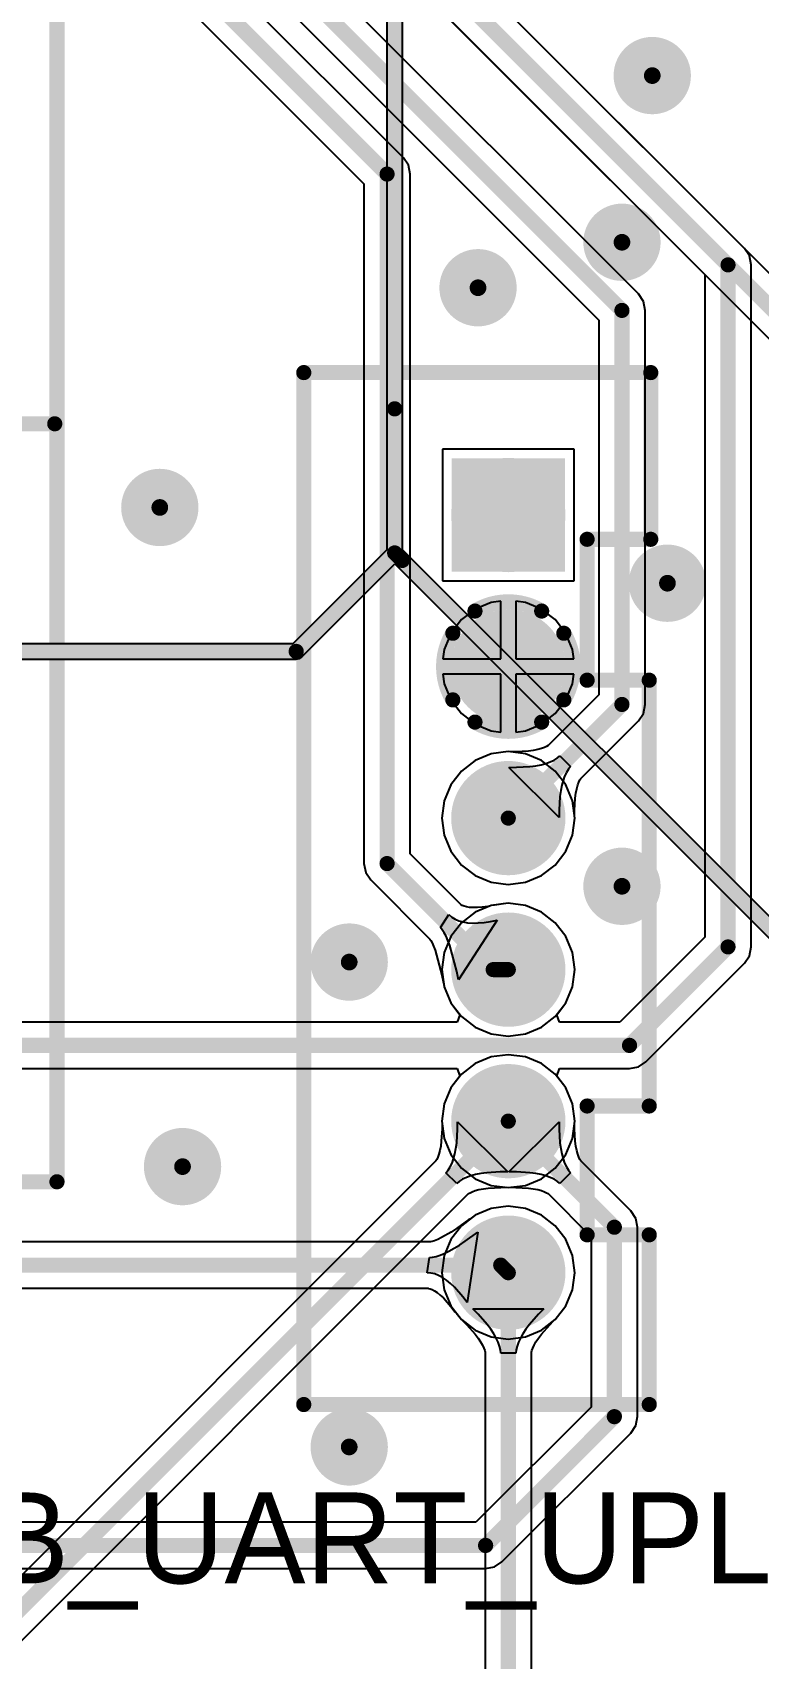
# Model space of a CAD drawing. Header units: millimetres. Extents: x 19 to 120, y 15 to 116.
# Drawn here: x 62.51 to 74.68, y 34.3 to 61.55 of the extents above; entities that cross this region are included whole.
import ezdxf

# ---------------------------------------------------------------- set-up
doc = ezdxf.new("R2010")
doc.units = ezdxf.units.MM
for name, color, linetype in [('BottomLayer', 5, 'Continuous'), ('BottomSolder', 6, 'Continuous'), ('InternalPlane1', 76, 'Continuous'), ('InternalPlane2', 16, 'Continuous'), ('MultiLayer', 9, 'Continuous'), ('PadHoleLayer', 156, 'Continuous'), ('TopLayer', 1, 'Continuous'), ('TopOverlay', 2, 'Continuous'), ('TopSolder', 216, 'Continuous'), ('ViaHoleLayer', 16, 'Continuous')]:
    doc.layers.add(name, color=color, linetype=linetype)

# ---------------------------------------------------------------- blocks, each defined once
blk = doc.blocks.new('XH2_54_LI_6P_11')
at = {"layer": 'BottomLayer', "const_width": 0.85}
for points in [[(-4.235, 0, 1), (-3.385, 0, 1)], [(-1.695, 0, 1), (-0.845, 0, 1)], [(0.845, 0, 1), (1.695, 0, 1)], [(3.385, 0, 1), (4.235, 0, 1)], [(5.925, 0, 1), (6.775, 0, 1)]]:
    blk.add_lwpolyline(points, format="xyb", close=True, dxfattribs=at)
at = {"layer": 'BottomLayer'}
blk.add_solid([(-5.5, -0.85), (-5.5, 0.85), (-7.2, -0.85), (-7.2, 0.85)], dxfattribs=at)
at = {"layer": 'BottomSolder', "const_width": 0.952}
for points in [[(-4.286, 0, 1), (-3.334, 0, 1)], [(-1.746, 0, 1), (-0.794, 0, 1)], [(0.794, 0, 1), (1.746, 0, 1)], [(3.334, 0, 1), (4.286, 0, 1)], [(5.874, 0, 1), (6.826, 0, 1)]]:
    blk.add_lwpolyline(points, format="xyb", close=True, dxfattribs=at)
at = {"layer": 'BottomSolder'}
blk.add_solid([(-5.398, -0.952), (-5.398, 0.952), (-7.302, -0.952), (-7.302, 0.952)], dxfattribs=at)
at = {"layer": 'InternalPlane1', "const_width": 0.254}
for points in [[(-4.369, 0.93, -0.277325), (-3.251, 0.93)], [(-4.74, -0.559, -0.277325), (-4.74, 0.559)], [(-2.88, 0.559, -0.277325), (-2.88, -0.559)], [(-3.251, -0.93, -0.277325), (-4.369, -0.93)]]:
    blk.add_lwpolyline(points, format="xyb", dxfattribs=at)
at = {"layer": 'InternalPlane1'}
for points, const_width in [([(-6.829, 0, 1), (-5.871, 0, 1)], 0.958), ([(-4.432, 0.93, 1), (-4.305, 0.93, 1)], 0.127), ([(-3.315, 0.93, 1), (-3.188, 0.93, 1)], 0.127), ([(-1.749, 0, 1), (-0.791, 0, 1)], 0.958), ([(0.791, 0, 1), (1.749, 0, 1)], 0.958), ([(3.331, 0, 1), (4.289, 0, 1)], 0.958), ([(5.871, 0, 1), (6.829, 0, 1)], 0.958), ([(-4.804, 0.559, 1), (-4.677, 0.559, 1)], 0.127), ([(-2.943, 0.559, 1), (-2.816, 0.559, 1)], 0.127), ([(-4.804, -0.559, 1), (-4.677, -0.559, 1)], 0.127), ([(-2.943, -0.559, 1), (-2.816, -0.559, 1)], 0.127), ([(-4.432, -0.93, 1), (-4.305, -0.93, 1)], 0.127), ([(-3.315, -0.93, 1), (-3.188, -0.93, 1)], 0.127)]:
    blk.add_lwpolyline(points, format="xyb", close=True, dxfattribs=dict(at, const_width=const_width))
at = {"layer": 'InternalPlane2', "const_width": 0.958}
for points in [[(-4.289, 0, 1), (-3.331, 0, 1)], [(-1.749, 0, 1), (-0.791, 0, 1)], [(0.791, 0, 1), (1.749, 0, 1)], [(3.331, 0, 1), (4.289, 0, 1)], [(5.871, 0, 1), (6.829, 0, 1)]]:
    blk.add_lwpolyline(points, format="xyb", close=True, dxfattribs=at)
at = {"layer": 'MultiLayer', "const_width": 0.85}
for points in [[(-4.235, 0, 1), (-3.385, 0, 1)], [(-1.695, 0, 1), (-0.845, 0, 1)], [(0.845, 0, 1), (1.695, 0, 1)], [(3.385, 0, 1), (4.235, 0, 1)], [(5.925, 0, 1), (6.775, 0, 1)]]:
    blk.add_lwpolyline(points, format="xyb", close=True, dxfattribs=at)
at = {"layer": 'MultiLayer'}
blk.add_solid([(-5.5, -0.85), (-5.5, 0.85), (-7.2, -0.85), (-7.2, 0.85)], dxfattribs=at)
at = {"layer": 'PadHoleLayer', "const_width": 0.45}
for points in [[(-6.575, 0, 1), (-6.125, 0, 1)], [(-4.035, 0, 1), (-3.585, 0, 1)], [(-1.495, 0, 1), (-1.045, 0, 1)], [(1.045, 0, 1), (1.495, 0, 1)], [(3.585, 0, 1), (4.035, 0, 1)], [(6.125, 0, 1), (6.575, 0, 1)]]:
    blk.add_lwpolyline(points, format="xyb", close=True, dxfattribs=at)
at = {"layer": 'TopLayer', "const_width": 0.85}
for points in [[(-4.235, 0, 1), (-3.385, 0, 1)], [(-1.695, 0, 1), (-0.845, 0, 1)], [(0.845, 0, 1), (1.695, 0, 1)], [(3.385, 0, 1), (4.235, 0, 1)], [(5.925, 0, 1), (6.775, 0, 1)]]:
    blk.add_lwpolyline(points, format="xyb", close=True, dxfattribs=at)
at = {"layer": 'TopLayer'}
blk.add_solid([(-5.5, -0.85), (-5.5, 0.85), (-7.2, -0.85), (-7.2, 0.85)], dxfattribs=at)
at = {"layer": 'TopOverlay', "const_width": 0.254}
for points in [[(-8.738, -3.429), (-8.738, 2.388)], [(-5.944, 2.388), (-8.738, 2.388)], [(-5.944, 1.321), (-5.944, 2.388)], [(3.556, 2.362), (-3.581, 2.362)], [(-3.581, 1.321), (-3.581, 2.362)], [(3.556, 1.321), (3.556, 2.362)], [(8.56, 2.362), (5.715, 2.362)], [(5.715, 1.321), (5.715, 2.362)], [(8.56, -3.429), (8.56, 2.362)], [(-3.581, 1.321), (-5.944, 1.321)], [(5.715, 1.321), (3.556, 1.321)], [(8.56, -3.429), (-8.738, -3.429)]]:
    blk.add_lwpolyline(points, dxfattribs=at)
at = {"layer": 'TopOverlay', "const_width": 0.127}
for points in [[(-8.801, 2.388, 1), (-8.674, 2.388, 1)], [(-8.801, 2.388, 1), (-8.674, 2.388, 1)], [(-6.007, 2.388, 1), (-5.88, 2.388, 1)], [(-6.007, 2.388, 1), (-5.88, 2.388, 1)], [(-3.645, 2.362, 1), (-3.518, 2.362, 1)], [(-3.645, 2.362, 1), (-3.518, 2.362, 1)], [(3.493, 2.362, 1), (3.619, 2.362, 1)], [(3.493, 2.362, 1), (3.619, 2.362, 1)], [(5.652, 2.362, 1), (5.779, 2.362, 1)], [(5.652, 2.362, 1), (5.779, 2.362, 1)], [(8.496, 2.362, 1), (8.623, 2.362, 1)], [(8.496, 2.362, 1), (8.623, 2.362, 1)], [(-6.007, 1.321, 1), (-5.88, 1.321, 1)], [(-6.007, 1.321, 1), (-5.88, 1.321, 1)], [(-3.645, 1.321, 1), (-3.518, 1.321, 1)], [(-3.645, 1.321, 1), (-3.518, 1.321, 1)], [(3.493, 1.321, 1), (3.619, 1.321, 1)], [(3.493, 1.321, 1), (3.619, 1.321, 1)], [(5.652, 1.321, 1), (5.779, 1.321, 1)], [(5.652, 1.321, 1), (5.779, 1.321, 1)], [(-8.801, -3.429, 1), (-8.674, -3.429, 1)], [(-8.801, -3.429, 1), (-8.674, -3.429, 1)], [(8.496, -3.429, 1), (8.623, -3.429, 1)], [(8.496, -3.429, 1), (8.623, -3.429, 1)]]:
    blk.add_lwpolyline(points, format="xyb", close=True, dxfattribs=at)
at = {"layer": 'TopSolder', "const_width": 0.952}
for points in [[(-4.286, 0, 1), (-3.334, 0, 1)], [(-1.746, 0, 1), (-0.794, 0, 1)], [(0.794, 0, 1), (1.746, 0, 1)], [(3.334, 0, 1), (4.286, 0, 1)], [(5.874, 0, 1), (6.826, 0, 1)]]:
    blk.add_lwpolyline(points, format="xyb", close=True, dxfattribs=at)
at = {"layer": 'TopSolder'}
blk.add_solid([(-5.398, -0.952), (-5.398, 0.952), (-7.302, -0.952), (-7.302, 0.952)], dxfattribs=at)
blk = doc.blocks.new('IDC3_10_2_13')
at = {"layer": 'TopOverlay', "const_width": 0.254}
for points in [[(-5.08, 5.975), (-5.08, -2.975)], [(7.625, -2.15), (7.625, -2.938)], [(27.94, -2.975), (-5.08, -2.975)]]:
    blk.add_lwpolyline(points, dxfattribs=at)
at = {"layer": 'TopOverlay', "const_width": 0.127}
for points in [[(-5.144, -2.975, 1), (-5.016, -2.975, 1)], [(-5.144, -2.975, 1), (-5.016, -2.975, 1)], [(7.562, -2.938, 1), (7.689, -2.938, 1)]]:
    blk.add_lwpolyline(points, format="xyb", close=True, dxfattribs=at)

msp = doc.modelspace()

# ---------------------------------------------------------------- linework, layer by layer
at = {"layer": 'BottomLayer'}
for p, q in [((72.665, 57.172), (60.601, 69.236)), ((61.118, 67.62), (72.002, 56.736)), ((68.728, 59.457), (61.088, 67.096)), ((60.539, 66.547), (68.065, 59.021)), ((74.443, 57.935), (66.936, 65.441)), ((66.273, 65.006), (73.78, 57.5)), ((68.812, 59.331), (68.728, 59.457)), ((68.841, 59.182), (68.812, 59.331)), ((68.841, 47.786), (68.841, 59.182)), ((68.065, 59.021), (68.065, 47.625)), ((74.527, 57.809), (74.443, 57.935)), ((74.556, 57.66), (74.527, 57.809)), ((74.556, 46.228), (74.556, 57.66)), ((73.78, 57.5), (73.78, 46.389)), ((72.749, 57.046), (72.665, 57.172)), ((72.778, 56.897), (72.749, 57.046)), ((72.002, 56.736), (72.002, 50.453)), ((72.778, 50.292), (72.778, 56.897)), ((71.589, 54.571), (69.381, 54.571)), ((69.381, 54.571), (69.381, 52.363)), ((71.589, 52.363), (71.589, 54.571)), ((69.381, 52.363), (71.589, 52.363)), ((69.928, 51.891), (69.698, 51.714)), ((70.197, 52.003), (69.928, 51.891)), ((70.358, 52.024), (70.197, 52.003)), ((70.358, 51.054), (70.358, 52.024)), ((70.773, 52.003), (70.612, 52.024)), ((70.612, 52.024), (70.612, 51.054)), ((71.042, 51.891), (70.773, 52.003)), ((71.272, 51.714), (71.042, 51.891)), ((69.698, 51.714), (69.521, 51.484)), ((71.449, 51.484), (71.272, 51.714)), ((69.521, 51.484), (69.409, 51.215)), ((71.561, 51.215), (71.449, 51.484)), ((69.409, 51.215), (69.388, 51.054)), ((69.388, 51.054), (70.358, 51.054)), ((70.612, 51.054), (71.582, 51.054)), ((71.582, 51.054), (71.561, 51.215)), ((70.358, 50.8), (69.388, 50.8)), ((69.388, 50.8), (69.409, 50.639)), ((70.358, 49.83), (70.358, 50.8)), ((71.582, 50.8), (70.612, 50.8)), ((70.612, 50.8), (70.612, 49.83)), ((71.561, 50.639), (71.582, 50.8)), ((69.409, 50.639), (69.521, 50.37)), ((72.002, 50.453), (71.151, 49.602)), ((71.449, 50.37), (71.561, 50.639)), ((69.521, 50.37), (69.698, 50.14)), ((71.272, 50.14), (71.449, 50.37)), ((72.749, 50.143), (72.778, 50.292)), ((69.698, 50.14), (69.928, 49.963)), ((69.928, 49.963), (70.197, 49.851)), ((70.773, 49.851), (71.042, 49.963)), ((71.042, 49.963), (71.272, 50.14)), ((71.7, 49.053), (72.665, 50.017)), ((72.665, 50.017), (72.749, 50.143)), ((70.197, 49.851), (70.358, 49.83)), ((70.612, 49.83), (70.773, 49.851)), ((69.928, 49.351), (69.698, 49.174)), ((70.197, 49.463), (69.928, 49.351)), ((70.485, 49.501), (70.197, 49.463)), ((70.519, 49.496), (70.485, 49.501)), ((70.611, 49.497), (70.519, 49.496)), ((70.821, 49.51), (70.611, 49.497)), ((70.903, 49.521), (70.821, 49.51)), ((70.977, 49.535), (70.903, 49.521)), ((71.04, 49.551), (70.977, 49.535)), ((71.089, 49.569), (71.04, 49.551)), ((71.126, 49.587), (71.089, 49.569)), ((71.151, 49.602), (71.126, 49.587)), ((71.188, 49.33), (71.251, 49.36)), ((71.251, 49.36), (71.305, 49.394)), ((71.305, 49.394), (71.35, 49.432)), ((71.35, 49.432), (71.53, 49.252)), ((69.698, 49.174), (69.521, 48.944)), ((70.494, 49.237), (70.62, 49.238)), ((71.335, 48.396), (70.494, 49.237)), ((70.62, 49.238), (70.846, 49.252)), ((70.846, 49.252), (70.945, 49.265)), ((70.945, 49.265), (71.035, 49.282)), ((71.035, 49.282), (71.116, 49.304)), ((71.116, 49.304), (71.188, 49.33)), ((71.428, 49.09), (71.402, 49.018)), ((71.458, 49.153), (71.428, 49.09)), ((71.492, 49.207), (71.458, 49.153)), ((71.53, 49.252), (71.492, 49.207)), ((69.521, 48.944), (69.409, 48.675)), ((71.363, 48.847), (71.35, 48.748)), ((71.38, 48.937), (71.363, 48.847)), ((71.402, 49.018), (71.38, 48.937)), ((71.608, 48.723), (71.619, 48.805)), ((71.619, 48.805), (71.633, 48.879)), ((71.633, 48.879), (71.649, 48.942)), ((71.649, 48.942), (71.667, 48.991)), ((71.667, 48.991), (71.685, 49.028)), ((71.685, 49.028), (71.7, 49.053)), ((69.409, 48.675), (69.371, 48.387)), ((71.336, 48.522), (71.335, 48.396)), ((71.35, 48.748), (71.336, 48.522)), ((71.594, 48.421), (71.595, 48.513)), ((71.595, 48.513), (71.608, 48.723)), ((69.371, 48.387), (69.409, 48.099)), ((71.561, 48.099), (71.599, 48.387)), ((71.599, 48.387), (71.594, 48.421)), ((69.409, 48.099), (69.521, 47.83)), ((71.449, 47.83), (71.561, 48.099)), ((69.687, 46.94), (68.841, 47.786)), ((69.521, 47.83), (69.698, 47.6)), ((71.272, 47.6), (71.449, 47.83)), ((68.065, 47.625), (68.094, 47.476)), ((68.094, 47.476), (68.178, 47.35)), ((69.698, 47.6), (69.928, 47.423)), ((69.928, 47.423), (70.197, 47.311)), ((70.773, 47.311), (71.042, 47.423)), ((71.042, 47.423), (71.272, 47.6)), ((68.178, 47.35), (69.172, 46.357)), ((70.197, 47.311), (70.485, 47.273)), ((70.485, 47.273), (70.773, 47.311)), ((69.689, 46.939), (69.687, 46.94)), ((69.712, 46.924), (69.689, 46.939)), ((69.743, 46.911), (69.712, 46.924)), ((69.783, 46.899), (69.743, 46.911)), ((69.834, 46.891), (69.783, 46.899)), ((69.895, 46.887), (69.834, 46.891)), ((69.966, 46.888), (69.895, 46.887)), ((70.048, 46.895), (69.966, 46.888)), ((70.139, 46.908), (70.048, 46.895)), ((70.184, 46.917), (70.139, 46.908)), ((70.197, 46.923), (70.184, 46.917)), ((70.235, 46.928), (70.197, 46.923)), ((70.246, 46.93), (70.235, 46.928)), ((70.252, 46.93), (70.246, 46.93)), ((70.485, 46.961), (70.252, 46.93)), ((70.773, 46.923), (70.485, 46.961)), ((71.042, 46.811), (70.773, 46.923)), ((69.347, 46.551), (69.487, 46.77)), ((69.487, 46.77), (69.536, 46.729)), ((69.536, 46.729), (69.592, 46.694)), ((69.592, 46.694), (69.655, 46.667)), ((70.297, 46.676), (69.652, 45.676)), ((69.655, 46.667), (69.726, 46.646)), ((69.726, 46.646), (69.803, 46.633)), ((69.803, 46.633), (69.888, 46.628)), ((69.888, 46.628), (69.979, 46.629)), ((69.979, 46.629), (70.078, 46.637)), ((70.078, 46.637), (70.184, 46.653)), ((70.184, 46.653), (70.297, 46.676)), ((71.272, 46.634), (71.042, 46.811)), ((71.449, 46.404), (71.272, 46.634)), ((69.172, 46.357), (69.186, 46.335)), ((69.186, 46.335), (69.207, 46.295)), ((69.378, 46.514), (69.347, 46.551)), ((69.41, 46.466), (69.378, 46.514)), ((69.441, 46.406), (69.41, 46.466)), ((69.472, 46.336), (69.441, 46.406)), ((69.502, 46.254), (69.472, 46.336)), ((71.561, 46.135), (71.449, 46.404)), ((73.78, 46.389), (72.356, 44.965)), ((69.207, 46.295), (69.231, 46.238)), ((69.231, 46.238), (69.256, 46.174)), ((69.256, 46.174), (69.371, 45.752)), ((69.623, 45.814), (69.502, 46.254)), ((71.599, 45.847), (71.561, 46.135)), ((74.443, 45.953), (74.527, 46.079)), ((74.527, 46.079), (74.556, 46.228)), ((69.652, 45.676), (69.623, 45.814)), ((71.561, 45.559), (71.599, 45.847)), ((72.792, 44.302), (74.443, 45.953)), ((69.371, 45.752), (69.399, 45.621)), ((69.399, 45.621), (69.399, 45.621)), ((69.399, 45.621), (69.399, 45.621)), ((69.399, 45.621), (69.402, 45.615)), ((69.402, 45.615), (69.409, 45.559)), ((69.409, 45.559), (69.521, 45.29)), ((71.449, 45.29), (71.561, 45.559)), ((69.521, 45.29), (69.672, 45.092)), ((71.298, 45.092), (71.449, 45.29)), ((69.672, 45.092), (69.626, 44.965)), ((71.344, 44.965), (71.298, 45.092)), ((69.626, 44.965), (60.452, 44.965)), ((72.356, 44.965), (71.344, 44.965)), ((60.613, 44.189), (69.626, 44.189)), ((69.626, 44.189), (69.672, 44.062)), ((71.298, 44.062), (71.344, 44.189)), ((71.344, 44.189), (72.517, 44.189)), ((72.517, 44.189), (72.666, 44.218)), ((72.666, 44.218), (72.792, 44.302)), ((69.672, 44.062), (69.521, 43.864)), ((71.449, 43.864), (71.298, 44.062)), ((69.521, 43.864), (69.409, 43.595)), ((71.561, 43.595), (71.449, 43.864)), ((69.409, 43.595), (69.371, 43.307)), ((71.599, 43.307), (71.561, 43.595)), ((69.371, 43.307), (69.409, 43.019)), ((70.494, 42.457), (71.335, 43.298)), ((71.335, 43.298), (71.336, 43.172)), ((71.336, 43.172), (71.35, 42.946)), ((71.594, 43.273), (71.599, 43.307)), ((71.595, 43.181), (71.594, 43.273)), ((71.608, 42.971), (71.595, 43.181)), ((69.409, 43.019), (69.521, 42.75)), ((71.35, 42.946), (71.363, 42.847)), ((71.363, 42.847), (71.38, 42.757)), ((71.619, 42.889), (71.608, 42.971)), ((71.633, 42.815), (71.619, 42.889)), ((71.649, 42.752), (71.633, 42.815)), ((69.521, 42.75), (69.698, 42.52)), ((69.698, 42.52), (69.928, 42.343)), ((71.38, 42.757), (71.402, 42.676)), ((71.402, 42.676), (71.428, 42.604)), ((71.428, 42.604), (71.458, 42.541)), ((71.458, 42.541), (71.492, 42.487)), ((71.667, 42.703), (71.649, 42.752)), ((71.685, 42.666), (71.667, 42.703)), ((71.7, 42.641), (71.685, 42.666)), ((72.538, 41.804), (71.7, 42.641)), ((69.928, 42.343), (70.197, 42.231)), ((70.62, 42.456), (70.494, 42.457)), ((70.846, 42.442), (70.62, 42.456)), ((70.945, 42.429), (70.846, 42.442)), ((71.035, 42.412), (70.945, 42.429)), ((71.116, 42.39), (71.035, 42.412)), ((71.188, 42.364), (71.116, 42.39)), ((71.251, 42.334), (71.188, 42.364)), ((71.305, 42.3), (71.251, 42.334)), ((71.35, 42.262), (71.305, 42.3)), ((71.53, 42.442), (71.35, 42.262)), ((71.492, 42.487), (71.53, 42.442)), ((70.197, 42.231), (70.485, 42.193)), ((70.485, 42.193), (70.519, 42.198)), ((70.519, 42.198), (70.611, 42.197)), ((70.611, 42.197), (70.821, 42.184)), ((70.821, 42.184), (70.903, 42.173)), ((70.903, 42.173), (70.977, 42.159)), ((70.977, 42.159), (71.04, 42.143)), ((71.04, 42.143), (71.089, 42.125)), ((71.089, 42.125), (71.126, 42.107)), ((71.126, 42.107), (71.151, 42.092)), ((71.151, 42.092), (71.875, 41.368)), ((69.928, 41.731), (69.842, 41.665)), ((70.197, 41.843), (69.928, 41.731)), ((70.485, 41.881), (70.197, 41.843)), ((70.773, 41.843), (70.485, 41.881)), ((71.042, 41.731), (70.773, 41.843)), ((71.272, 41.554), (71.042, 41.731)), ((72.622, 41.678), (72.538, 41.804)), ((69.527, 41.449), (69.366, 41.356)), ((69.614, 41.506), (69.527, 41.449)), ((69.823, 41.656), (69.614, 41.506)), ((69.761, 41.293), (69.974, 41.446)), ((69.974, 41.446), (69.796, 40.269)), ((69.842, 41.665), (69.823, 41.656)), ((71.449, 41.324), (71.272, 41.554)), ((72.651, 41.529), (72.622, 41.678)), ((72.651, 38.354), (72.651, 41.529)), ((69.18, 41.282), (58.161, 41.282)), ((69.207, 41.288), (69.18, 41.282)), ((69.25, 41.302), (69.207, 41.288)), ((69.304, 41.325), (69.25, 41.302)), ((69.366, 41.356), (69.304, 41.325)), ((69.489, 41.127), (69.664, 41.229)), ((69.664, 41.229), (69.761, 41.293)), ((71.561, 41.055), (71.449, 41.324)), ((71.875, 41.368), (71.875, 38.515)), ((69.125, 40.767), (69.164, 41.021)), ((69.164, 41.021), (69.216, 41.025)), ((69.216, 41.025), (69.275, 41.038)), ((69.275, 41.038), (69.34, 41.059)), ((69.34, 41.059), (69.411, 41.089)), ((69.411, 41.089), (69.489, 41.127)), ((71.599, 40.767), (71.561, 41.055)), ((69.188, 40.762), (69.125, 40.767)), ((69.252, 40.747), (69.188, 40.762)), ((69.316, 40.722), (69.252, 40.747)), ((69.382, 40.687), (69.316, 40.722)), ((69.448, 40.643), (69.382, 40.687)), ((69.516, 40.588), (69.448, 40.643)), ((71.561, 40.479), (71.599, 40.767)), ((58.161, 40.506), (69.146, 40.506)), ((69.146, 40.506), (69.148, 40.505)), ((69.148, 40.505), (69.175, 40.499)), ((69.175, 40.499), (69.209, 40.486)), ((69.209, 40.486), (69.249, 40.465)), ((69.249, 40.465), (69.294, 40.434)), ((69.294, 40.434), (69.345, 40.393)), ((69.345, 40.393), (69.398, 40.343)), ((69.398, 40.343), (69.524, 40.2)), ((69.585, 40.523), (69.516, 40.588)), ((69.725, 40.364), (69.585, 40.523)), ((69.796, 40.269), (69.725, 40.364)), ((71.449, 40.21), (71.561, 40.479)), ((69.524, 40.2), (69.589, 40.113)), ((69.589, 40.113), (69.608, 40.097)), ((69.608, 40.097), (69.698, 39.98)), ((71.272, 39.98), (71.449, 40.21)), ((69.698, 39.98), (69.928, 39.803)), ((69.928, 39.803), (70.197, 39.691)), ((70.773, 39.691), (71.042, 39.803)), ((71.042, 39.803), (71.272, 39.98)), ((70.197, 39.691), (70.485, 39.653)), ((70.485, 39.653), (70.773, 39.691)), ((71.875, 38.515), (69.943, 36.583)), ((72.538, 38.079), (72.622, 38.205)), ((72.622, 38.205), (72.651, 38.354)), ((70.379, 35.92), (72.538, 38.079)), ((69.943, 36.583), (60.193, 36.583)), ((60.193, 35.807), (70.104, 35.807)), ((70.104, 35.807), (70.253, 35.836)), ((70.253, 35.836), (70.379, 35.92))]:
    msp.add_line(p, q, dxfattribs=at)
at = {"layer": 'BottomLayer', "const_width": 0.254}
for points in [[(60.326, 68.961), (72.39, 56.897)], [(59.944, 67.691), (68.453, 59.182)], [(66.548, 65.28), (74.168, 57.66)], [(68.453, 47.625), (68.453, 59.182)], [(74.168, 46.228), (74.168, 57.66)], [(72.39, 50.292), (72.39, 56.897)], [(70.485, 48.387), (72.39, 50.292)], [(68.453, 47.625), (70.231, 45.847)], [(72.517, 44.577), (74.168, 46.228)], [(70.231, 45.847), (70.485, 45.847)], [(60.452, 44.577), (72.517, 44.577)], [(70.485, 43.307), (72.263, 41.529)], [(72.263, 38.354), (72.263, 41.529)], [(57.738, 40.894), (70.358, 40.894)], [(70.358, 40.894), (70.485, 40.767)], [(70.104, 36.195), (72.263, 38.354)], [(59.389, 36.195), (70.104, 36.195)]]:
    msp.add_lwpolyline(points, dxfattribs=at)
at = {"layer": 'BottomLayer'}
for points, const_width in [([(72.784, 60.833, 1), (73.012, 60.833, 1)], 0.229), ([(68.389, 59.182, 1), (68.516, 59.182, 1)], 0.127), ([(68.389, 59.182, 1), (68.516, 59.182, 1)], 0.127), ([(72.276, 58.039, 1), (72.504, 58.039, 1)], 0.229), ([(74.105, 57.66, 1), (74.231, 57.66, 1)], 0.127), ([(74.105, 57.66, 1), (74.231, 57.66, 1)], 0.127), ([(69.863, 57.277, 1), (70.091, 57.277, 1)], 0.229), ([(72.326, 56.897, 1), (72.453, 56.897, 1)], 0.127), ([(72.326, 56.897, 1), (72.453, 56.897, 1)], 0.127), ([(64.529, 53.594, 1), (64.757, 53.594, 1)], 0.229), ([(73.038, 52.324, 1), (73.266, 52.324, 1)], 0.229), ([(72.326, 50.292, 1), (72.453, 50.292, 1)], 0.127), ([(72.326, 50.292, 1), (72.453, 50.292, 1)], 0.127), ([(70.421, 48.387, 1), (70.548, 48.387, 1)], 0.127), ([(68.389, 47.625, 1), (68.516, 47.625, 1)], 0.127), ([(68.389, 47.625, 1), (68.516, 47.625, 1)], 0.127), ([(72.276, 47.244, 1), (72.504, 47.244, 1)], 0.229), ([(74.105, 46.228, 1), (74.231, 46.228, 1)], 0.127), ([(74.105, 46.228, 1), (74.231, 46.228, 1)], 0.127), ([(67.704, 45.974, 1), (67.932, 45.974, 1)], 0.229), ([(70.168, 45.847, 1), (70.294, 45.847, 1)], 0.127), ([(70.168, 45.847, 1), (70.294, 45.847, 1)], 0.127), ([(70.421, 45.847, 1), (70.548, 45.847, 1)], 0.127), ([(72.453, 44.577, 1), (72.581, 44.577, 1)], 0.127), ([(72.453, 44.577, 1), (72.581, 44.577, 1)], 0.127), ([(70.421, 43.307, 1), (70.548, 43.307, 1)], 0.127), ([(64.91, 42.545, 1), (65.138, 42.545, 1)], 0.229), ([(72.199, 41.529, 1), (72.326, 41.529, 1)], 0.127), ([(72.199, 41.529, 1), (72.326, 41.529, 1)], 0.127), ([(70.294, 40.894, 1), (70.421, 40.894, 1)], 0.127), ([(70.294, 40.894, 1), (70.421, 40.894, 1)], 0.127), ([(70.421, 40.767, 1), (70.548, 40.767, 1)], 0.127), ([(72.199, 38.354, 1), (72.326, 38.354, 1)], 0.127), ([(72.199, 38.354, 1), (72.326, 38.354, 1)], 0.127), ([(67.704, 37.846, 1), (67.932, 37.846, 1)], 0.229), ([(70.04, 36.195, 1), (70.168, 36.195, 1)], 0.127), ([(70.04, 36.195, 1), (70.168, 36.195, 1)], 0.127)]:
    msp.add_lwpolyline(points, format="xyb", close=True, dxfattribs=dict(at, const_width=const_width))
at = {"layer": 'InternalPlane2'}
for p, q in [((68.451, 71.955), (68.451, 55.247)), ((68.709, 55.247), (68.709, 72.009)), ((68.451, 55.247), (68.451, 52.886)), ((68.709, 52.886), (68.709, 55.247)), ((68.451, 52.886), (66.875, 51.31)), ((68.799, 52.797), (68.709, 52.886)), ((67.021, 51.089), (68.58, 52.649)), ((68.58, 52.649), (68.615, 52.613)), ((68.615, 52.613), (68.615, 52.613)), ((68.615, 52.613), (77.341, 43.888)), ((77.562, 44.034), (68.799, 52.797)), ((68.799, 52.797), (68.799, 52.797)), ((66.875, 51.31), (52.251, 51.31)), ((52.197, 51.052), (66.929, 51.052)), ((66.929, 51.052), (66.979, 51.061)), ((66.979, 51.061), (67.021, 51.089))]:
    msp.add_line(p, q, dxfattribs=at)
at = {"layer": 'InternalPlane2', "const_width": 0.254}
for points in [[(68.58, 55.247), (68.58, 72.009)], [(68.58, 52.832), (68.58, 55.247)], [(66.929, 51.181), (68.58, 52.832)], [(68.58, 52.832), (68.707, 52.705)], [(68.707, 52.705), (77.47, 43.942)], [(52.197, 51.181), (66.929, 51.181)]]:
    msp.add_lwpolyline(points, dxfattribs=at)
at = {"layer": 'InternalPlane2'}
for points, const_width in [([(72.574, 60.833, 1), (73.222, 60.833, 1)], 0.648), ([(72.066, 58.039, 1), (72.714, 58.039, 1)], 0.648), ([(69.653, 57.277, 1), (70.301, 57.277, 1)], 0.648), ([(68.516, 55.247, 1), (68.644, 55.247, 1)], 0.127), ([(68.516, 55.247, 1), (68.644, 55.247, 1)], 0.127), ([(64.319, 53.594, 1), (64.967, 53.594, 1)], 0.648), ([(68.516, 52.832, 1), (68.644, 52.832, 1)], 0.127), ([(68.516, 52.832, 1), (68.644, 52.832, 1)], 0.127), ([(68.516, 52.832, 1), (68.644, 52.832, 1)], 0.127), ([(72.828, 52.324, 1), (73.476, 52.324, 1)], 0.648), ([(68.644, 52.705, 1), (68.77, 52.705, 1)], 0.127), ([(68.644, 52.705, 1), (68.77, 52.705, 1)], 0.127), ([(66.865, 51.181, 1), (66.993, 51.181, 1)], 0.127), ([(66.865, 51.181, 1), (66.993, 51.181, 1)], 0.127), ([(72.066, 47.244, 1), (72.714, 47.244, 1)], 0.648), ([(67.494, 45.974, 1), (68.142, 45.974, 1)], 0.648), ([(64.7, 42.545, 1), (65.348, 42.545, 1)], 0.648), ([(67.494, 37.846, 1), (68.142, 37.846, 1)], 0.648)]:
    msp.add_lwpolyline(points, format="xyb", close=True, dxfattribs=dict(at, const_width=const_width))
at = {"layer": 'MultiLayer', "const_width": 0.229}
for points in [[(72.784, 60.833, 1), (73.012, 60.833, 1)], [(72.276, 58.039, 1), (72.504, 58.039, 1)], [(69.863, 57.277, 1), (70.091, 57.277, 1)], [(64.529, 53.594, 1), (64.757, 53.594, 1)], [(73.038, 52.324, 1), (73.266, 52.324, 1)], [(72.276, 47.244, 1), (72.504, 47.244, 1)], [(67.704, 45.974, 1), (67.932, 45.974, 1)], [(64.91, 42.545, 1), (65.138, 42.545, 1)], [(67.704, 37.846, 1), (67.932, 37.846, 1)]]:
    msp.add_lwpolyline(points, format="xyb", close=True, dxfattribs=at)
at = {"layer": 'TopLayer'}
for p, q in [((84.476, 47.9), (69.095, 63.28)), ((68.432, 62.844), (83.813, 47.464)), ((71.589, 54.571), (69.381, 54.571)), ((69.381, 54.571), (69.381, 52.363)), ((71.589, 52.363), (71.589, 54.571)), ((69.381, 52.363), (71.589, 52.363)), ((69.928, 51.891), (69.698, 51.714)), ((70.197, 52.003), (69.928, 51.891)), ((70.358, 52.024), (70.197, 52.003)), ((70.358, 51.054), (70.358, 52.024)), ((70.773, 52.003), (70.612, 52.024)), ((70.612, 52.024), (70.612, 51.054)), ((71.042, 51.891), (70.773, 52.003)), ((71.272, 51.714), (71.042, 51.891)), ((69.698, 51.714), (69.521, 51.484)), ((71.449, 51.484), (71.272, 51.714)), ((69.521, 51.484), (69.409, 51.215)), ((71.561, 51.215), (71.449, 51.484)), ((69.409, 51.215), (69.388, 51.054)), ((69.388, 51.054), (70.358, 51.054)), ((70.612, 51.054), (71.582, 51.054)), ((71.582, 51.054), (71.561, 51.215)), ((70.358, 50.8), (69.388, 50.8)), ((69.388, 50.8), (69.409, 50.639)), ((70.358, 49.83), (70.358, 50.8)), ((71.582, 50.8), (70.612, 50.8)), ((70.612, 50.8), (70.612, 49.83)), ((71.561, 50.639), (71.582, 50.8)), ((69.409, 50.639), (69.521, 50.37)), ((71.449, 50.37), (71.561, 50.639)), ((69.521, 50.37), (69.698, 50.14)), ((71.272, 50.14), (71.449, 50.37)), ((69.698, 50.14), (69.928, 49.963)), ((69.928, 49.963), (70.197, 49.851)), ((70.773, 49.851), (71.042, 49.963)), ((71.042, 49.963), (71.272, 50.14)), ((70.197, 49.851), (70.358, 49.83)), ((70.612, 49.83), (70.773, 49.851)), ((69.928, 49.351), (69.698, 49.174)), ((70.197, 49.463), (69.928, 49.351)), ((70.485, 49.501), (70.197, 49.463)), ((70.773, 49.463), (70.485, 49.501)), ((71.042, 49.351), (70.773, 49.463)), ((71.272, 49.174), (71.042, 49.351)), ((69.698, 49.174), (69.521, 48.944)), ((71.449, 48.944), (71.272, 49.174)), ((69.521, 48.944), (69.409, 48.675)), ((71.561, 48.675), (71.449, 48.944)), ((69.409, 48.675), (69.371, 48.387)), ((71.599, 48.387), (71.561, 48.675)), ((69.371, 48.387), (69.409, 48.099)), ((71.561, 48.099), (71.599, 48.387)), ((69.409, 48.099), (69.521, 47.83)), ((71.449, 47.83), (71.561, 48.099)), ((69.521, 47.83), (69.698, 47.6)), ((71.272, 47.6), (71.449, 47.83)), ((69.698, 47.6), (69.928, 47.423)), ((69.928, 47.423), (70.197, 47.311)), ((70.773, 47.311), (71.042, 47.423)), ((71.042, 47.423), (71.272, 47.6)), ((70.197, 47.311), (70.485, 47.273)), ((70.485, 47.273), (70.773, 47.311)), ((70.197, 46.923), (69.928, 46.811)), ((70.485, 46.961), (70.197, 46.923)), ((70.773, 46.923), (70.485, 46.961)), ((71.042, 46.811), (70.773, 46.923)), ((69.698, 46.634), (69.521, 46.404)), ((69.928, 46.811), (69.698, 46.634)), ((71.272, 46.634), (71.042, 46.811)), ((71.449, 46.404), (71.272, 46.634)), ((69.521, 46.404), (69.409, 46.135)), ((71.561, 46.135), (71.449, 46.404)), ((69.409, 46.135), (69.371, 45.847)), ((71.599, 45.847), (71.561, 46.135)), ((69.371, 45.847), (69.409, 45.559)), ((71.561, 45.559), (71.599, 45.847)), ((69.409, 45.559), (69.521, 45.29)), ((71.449, 45.29), (71.561, 45.559)), ((69.521, 45.29), (69.698, 45.06)), ((71.272, 45.06), (71.449, 45.29)), ((69.698, 45.06), (69.928, 44.883)), ((71.042, 44.883), (71.272, 45.06)), ((69.928, 44.883), (70.197, 44.771)), ((70.197, 44.771), (70.485, 44.733)), ((70.485, 44.733), (70.773, 44.771)), ((70.773, 44.771), (71.042, 44.883)), ((69.928, 44.271), (69.698, 44.094)), ((70.197, 44.383), (69.928, 44.271)), ((70.485, 44.421), (70.197, 44.383)), ((70.773, 44.383), (70.485, 44.421)), ((71.042, 44.271), (70.773, 44.383)), ((71.272, 44.094), (71.042, 44.271)), ((69.698, 44.094), (69.521, 43.864)), ((71.449, 43.864), (71.272, 44.094)), ((69.521, 43.864), (69.409, 43.595)), ((71.561, 43.595), (71.449, 43.864)), ((69.409, 43.595), (69.371, 43.307)), ((71.599, 43.307), (71.561, 43.595)), ((69.375, 43.181), (69.362, 42.971)), ((69.371, 43.307), (69.376, 43.273)), ((69.376, 43.273), (69.375, 43.181)), ((69.62, 42.946), (69.634, 43.172)), ((69.634, 43.172), (69.635, 43.298)), ((69.635, 43.298), (70.477, 42.457)), ((71.561, 43.019), (71.599, 43.307)), ((69.337, 42.815), (69.321, 42.752)), ((69.351, 42.889), (69.337, 42.815)), ((69.362, 42.971), (69.351, 42.889)), ((69.59, 42.757), (69.607, 42.847)), ((69.607, 42.847), (69.62, 42.946)), ((71.449, 42.75), (71.561, 43.019)), ((69.27, 42.641), (51.496, 24.868)), ((69.285, 42.666), (69.27, 42.641)), ((69.303, 42.703), (69.285, 42.666)), ((69.321, 42.752), (69.303, 42.703)), ((69.478, 42.487), (69.512, 42.541)), ((69.512, 42.541), (69.542, 42.604)), ((69.542, 42.604), (69.568, 42.676)), ((69.568, 42.676), (69.59, 42.757)), ((71.042, 42.343), (71.272, 42.52)), ((71.272, 42.52), (71.449, 42.75)), ((69.44, 42.442), (69.478, 42.487)), ((69.62, 42.262), (69.44, 42.442)), ((69.665, 42.3), (69.62, 42.262)), ((69.719, 42.334), (69.665, 42.3)), ((69.782, 42.364), (69.719, 42.334)), ((69.854, 42.39), (69.782, 42.364)), ((69.935, 42.412), (69.854, 42.39)), ((70.025, 42.429), (69.935, 42.412)), ((70.124, 42.442), (70.025, 42.429)), ((70.35, 42.456), (70.124, 42.442)), ((70.477, 42.457), (70.35, 42.456)), ((70.773, 42.231), (71.042, 42.343)), ((51.932, 24.204), (69.819, 42.092)), ((69.819, 42.092), (69.844, 42.107)), ((69.844, 42.107), (69.881, 42.125)), ((69.881, 42.125), (69.93, 42.143)), ((69.93, 42.143), (69.993, 42.159)), ((69.993, 42.159), (70.067, 42.173)), ((70.067, 42.173), (70.149, 42.184)), ((70.149, 42.184), (70.359, 42.197)), ((70.359, 42.197), (70.451, 42.198)), ((70.451, 42.198), (70.485, 42.193)), ((70.485, 42.193), (70.773, 42.231)), ((69.928, 41.731), (69.698, 41.554)), ((70.197, 41.843), (69.928, 41.731)), ((70.485, 41.881), (70.197, 41.843)), ((70.773, 41.843), (70.485, 41.881)), ((71.042, 41.731), (70.773, 41.843)), ((71.272, 41.554), (71.042, 41.731)), ((69.698, 41.554), (69.521, 41.324)), ((71.449, 41.324), (71.272, 41.554)), ((69.521, 41.324), (69.409, 41.055)), ((71.561, 41.055), (71.449, 41.324)), ((69.409, 41.055), (69.371, 40.767)), ((71.599, 40.767), (71.561, 41.055)), ((69.371, 40.767), (69.409, 40.479)), ((71.561, 40.479), (71.599, 40.767)), ((69.409, 40.479), (69.521, 40.21)), ((71.449, 40.21), (71.561, 40.479)), ((69.521, 40.21), (69.698, 39.98)), ((69.979, 40.07), (69.89, 40.16)), ((69.89, 40.16), (71.08, 40.16)), ((70.129, 39.9), (69.979, 40.07)), ((70.991, 40.07), (70.841, 39.9)), ((71.08, 40.16), (70.991, 40.07)), ((71.272, 39.98), (71.449, 40.21)), ((69.698, 39.98), (69.725, 39.959)), ((69.725, 39.959), (69.79, 39.893)), ((69.79, 39.893), (69.929, 39.736)), ((70.19, 39.821), (70.129, 39.9)), ((70.241, 39.745), (70.19, 39.821)), ((70.78, 39.821), (70.729, 39.745)), ((70.841, 39.9), (70.78, 39.821)), ((71.041, 39.736), (71.18, 39.893)), ((71.18, 39.893), (71.245, 39.959)), ((71.245, 39.959), (71.272, 39.98)), ((69.929, 39.736), (69.979, 39.67)), ((69.979, 39.67), (70.021, 39.607)), ((70.021, 39.607), (70.054, 39.552)), ((70.054, 39.552), (70.076, 39.504)), ((70.283, 39.672), (70.241, 39.745)), ((70.316, 39.603), (70.283, 39.672)), ((70.339, 39.537), (70.316, 39.603)), ((70.353, 39.475), (70.339, 39.537)), ((70.631, 39.537), (70.617, 39.475)), ((70.654, 39.603), (70.631, 39.537)), ((70.687, 39.672), (70.654, 39.603)), ((70.729, 39.745), (70.687, 39.672)), ((70.894, 39.504), (70.916, 39.551)), ((70.916, 39.551), (70.949, 39.607)), ((70.949, 39.607), (70.991, 39.669)), ((70.991, 39.669), (71.041, 39.736)), ((70.076, 39.504), (70.09, 39.465)), ((70.09, 39.465), (70.097, 39.437)), ((70.097, 39.437), (70.097, 24.86)), ((70.358, 39.417), (70.353, 39.475)), ((70.612, 39.417), (70.358, 39.417)), ((70.617, 39.475), (70.612, 39.417)), ((70.873, 39.437), (70.88, 39.465)), ((70.873, 24.86), (70.873, 39.437)), ((70.88, 39.465), (70.894, 39.504))]:
    msp.add_line(p, q, dxfattribs=at)
at = {"layer": 'TopLayer', "const_width": 0.254}
for points in [[(68.707, 63.119), (84.201, 47.625)], [(51.657, 24.479), (70.485, 43.307)], [(70.485, 43.307), (70.485, 43.307)], [(70.485, 24.423), (70.485, 40.767)]]:
    msp.add_lwpolyline(points, dxfattribs=at)
at = {"layer": 'TopLayer'}
for points, const_width in [([(72.784, 60.833, 1), (73.012, 60.833, 1)], 0.229), ([(72.276, 58.039, 1), (72.504, 58.039, 1)], 0.229), ([(69.863, 57.277, 1), (70.091, 57.277, 1)], 0.229), ([(64.529, 53.594, 1), (64.757, 53.594, 1)], 0.229), ([(73.038, 52.324, 1), (73.266, 52.324, 1)], 0.229), ([(72.276, 47.244, 1), (72.504, 47.244, 1)], 0.229), ([(67.704, 45.974, 1), (67.932, 45.974, 1)], 0.229), ([(70.421, 43.307, 1), (70.548, 43.307, 1)], 0.127), ([(70.421, 43.307, 1), (70.548, 43.307, 1)], 0.127), ([(70.421, 43.307, 1), (70.548, 43.307, 1)], 0.127), ([(64.91, 42.545, 1), (65.138, 42.545, 1)], 0.229), ([(70.421, 40.767, 1), (70.548, 40.767, 1)], 0.127), ([(67.704, 37.846, 1), (67.932, 37.846, 1)], 0.229)]:
    msp.add_lwpolyline(points, format="xyb", close=True, dxfattribs=dict(at, const_width=const_width))
at = {"layer": 'ViaHoleLayer', "const_width": 0.14}
for points in [[(72.828, 60.833, 1), (72.968, 60.833, 1)], [(72.32, 58.039, 1), (72.46, 58.039, 1)], [(69.907, 57.277, 1), (70.047, 57.277, 1)], [(64.573, 53.594, 1), (64.713, 53.594, 1)], [(73.082, 52.324, 1), (73.222, 52.324, 1)], [(72.32, 47.244, 1), (72.46, 47.244, 1)], [(67.748, 45.974, 1), (67.888, 45.974, 1)], [(64.954, 42.545, 1), (65.094, 42.545, 1)], [(67.748, 37.846, 1), (67.888, 37.846, 1)]]:
    msp.add_lwpolyline(points, format="xyb", close=True, dxfattribs=at)

# ---------------------------------------------------------------- block references
for name, p, rotation in [('IDC3_10_2_13', (59.944, 47.371), 90), ('XH2_54_LI_6P_11', (70.485, 47.117), 270)]:
    msp.add_blockref(name, p, dxfattribs=dict(rotation=rotation))

# ---------------------------------------------------------------- texts
at = {"layer": 'TopOverlay'}
msp.add_text('ZGB_UART_UPLOAD', height=1.524, dxfattribs=at).set_placement((58.932, 35.56))

doc.saveas('drawing.dxf')
